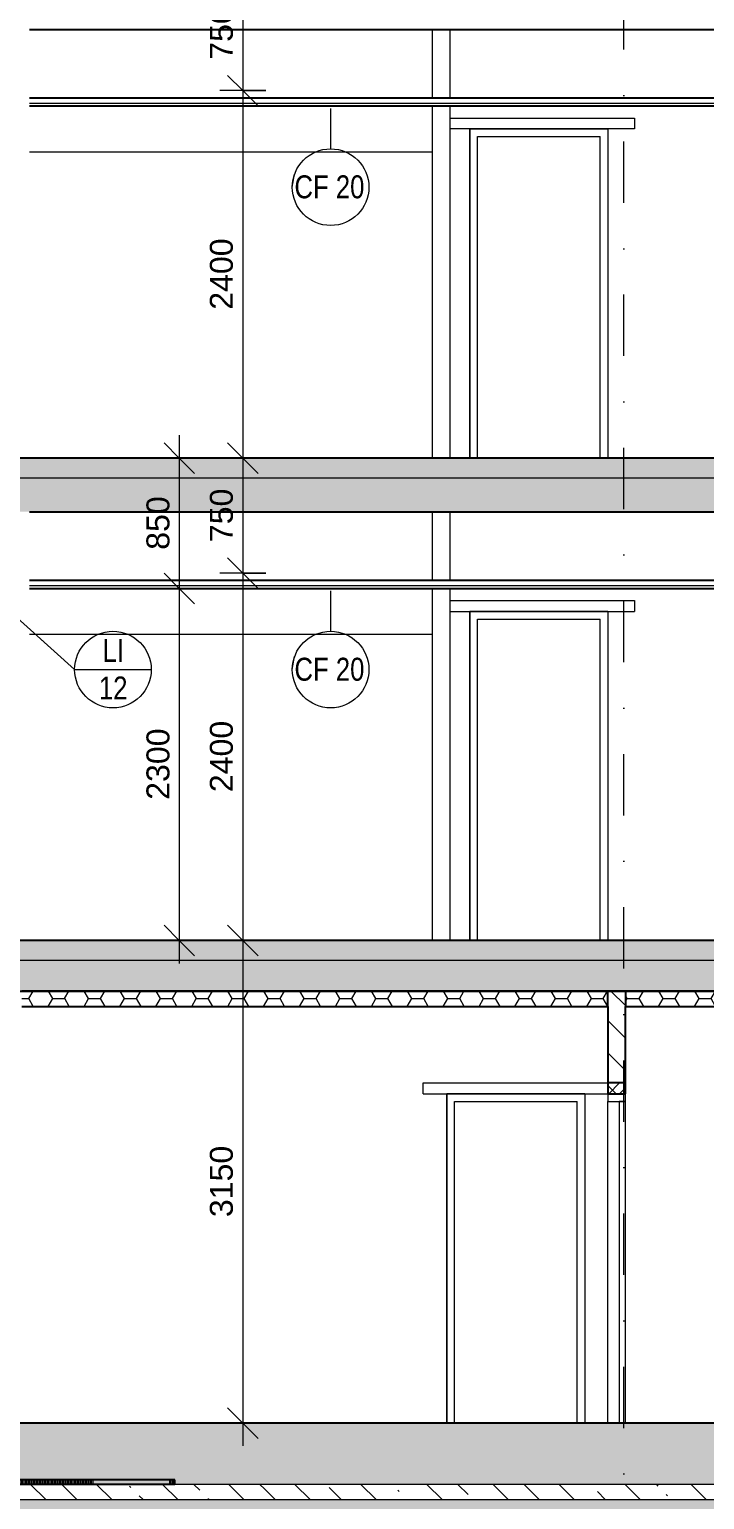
# Model space of a CAD drawing. Header units: millimetres. Extents: x 51291 to 245431, y -8645 to 72638.
# Drawn here: x 103619 to 108025, y -2150 to 7450 of the extents above; entities that cross this region are included whole.
import ezdxf

# ---------------------------------------------------------------- set-up
doc = ezdxf.new("R2010")
doc.units = ezdxf.units.MM
for name, pattern in [('HA_Dash_3mm-S1mm', [300, 200, -100]), ('HA_DashDot_10mm-S3mm', [1000, 400, -300, 0, -300]), ('HA_Dot-S4mm', [400, 0, -400])]:
    doc.linetypes.add(name, pattern=pattern)
for name, color, linetype, lineweight in [('A-____-____-DIMS', 9, 'Continuous', 5), ('A-____-____-DIMS-100', 9, 'Continuous', 5), ('A-CLNG-____-IDEN', 9, 'Continuous', 9), ('A-CLNG-____-MCUT', 9, 'Continuous', 25), ('A-CLNG-____-PATT', 9, 'Continuous', 25), ('A-DETL-____-THIN', 9, 'Continuous', 9), ('A-DETL-GENF-OTLN', 9, 'Continuous', 9), ('A-DOOR-____-MCUT', 9, 'Continuous', 9), ('A-DOOR-____-OTLN', 9, 'Continuous', 9), ('A-DOOR-FRAM-MCUT', 9, 'Continuous', 9), ('A-DOOR-FRAM-OTLN', 9, 'Continuous', 9), ('A-FLOR-____-MCUT', 9, 'Continuous', 25), ('A-FLOR-____-PATT', 9, 'Continuous', 25), ('A-FLOR-LEVL-OTLN', 9, 'Continuous', 9), ('A-GENM-____-IDEN', 9, 'Continuous', 9), ('A-GENM-____-MCUT', 9, 'Continuous', 25), ('A-GENM-____-OTLN', 9, 'Continuous', 9), ('A-WALL-____-PATT', 9, 'Continuous', 25), ('I-FURN-____-OTLN', 9, 'Continuous', 9), ('I-WALL-____-MCUT', 9, 'Continuous', 25), ('I-WALL-____-OTLN', 9, 'Continuous', 9), ('S-GRID-____-OTLN', 9, 'Continuous', 5)]:
    doc.layers.add(name, color=color, linetype=linetype, lineweight=lineweight)
doc.styles.add('Arial_1', font='arial.ttf', dxfattribs={"height": 150})
doc.styles.add('Arial_3', font='arial.ttf', dxfattribs={"width": 0.8, "height": 150})
doc.dimstyles.new('Inner_Dimensions', dxfattribs={"dimscale": 304.8, "dimtxt": 153.03891, "dimasz": 0.656168, "dimexe": 0.492126, "dimexo": 0.0625, "dimgap": 0.065617, "dimtad": 1, "dimdec": 0, "dimzin": 0, "dimdsep": 46, "dimtxsty": 'Arial_1', "dimblk1": 'OBLIQUE', "dimblk2": 'OBLIQUE', "dimsah": 1, "dimcen": 0.09, "dimdle": 0.492126, "dimazin": 0, "dimtfac": 1, "dimtdec": 4, "dimtix": 1, "dimtmove": 0, "dimatfit": 3, "dimfxl": 0.492126, "dimfxlon": 1, "dimtvp": 1, "dimtolj": 1, "dimtzin": 0, "dimlwd": 9, "dimlwe": 9, "dimarcsym": 2})
pattern_1 = [(0, (86778.3, 1865.4), (117.187, 67.658), [78.125, -156.25]), (120, (86778.3, 1865.4), (-117.18755, 67.65879), [78.125, -156.25]), (60, (86778.3, 1865.4), (0.00045, 135.31679), [0, -156.25, 78.125, 0])]

# ---------------------------------------------------------------- blocks, each defined once
blk = doc.blocks.new('HA_DR_Single_Swing_Solid - In_BJ_800x2100-2000414-ŘEZ D-D OBJEKT D')
at = {"layer": 'A-DOOR-FRAM-OTLN', "color": 250}
for p, q in [((15343.2, 3650), (15343.2, 1500)), ((16243.2, 3650), (15343.2, 3650)), ((16243.2, 3650), (16243.2, 1500)), ((15393.2, 1500), (15393.2, 3600)), ((15393.2, 3600), (16193.2, 3600)), ((16193.2, 1500), (16193.2, 3600))]:
    blk.add_line(p, q, dxfattribs=at)
blk = doc.blocks.new('NAB_Šatní_skříň_ADNS - 600x2000xšířka-1653389-ŘEZ D-D OBJEKT D')
at = {"layer": 'I-FURN-____-OTLN', "color": 250}
for p in [(12468.2, 3500), (15098.2, 1500)]:
    blk.add_line(p, (15098.2, 3500), dxfattribs=at)
blk = doc.blocks.new('NAB_Šatní_skříň_ADNS - 600x2000xšířka-1657078-ŘEZ D-D OBJEKT D')
at = {"layer": 'I-FURN-____-OTLN', "color": 250}
for p in [(12468.2, 6650), (15098.2, 4650)]:
    blk.add_line(p, (15098.2, 6650), dxfattribs=at)
blk = doc.blocks.new('TB_Porotherm KP11_5_1250mm - TB_Porotherm KP11_5_1250mm-V35-ŘEZ D-D OBJEKT D')
at = {"layer": 'A-GENM-____-OTLN', "color": 250}
for p, q in [((15213.2, 6871), (16418.2, 6871)), ((16418.2, 6871), (16418.2, 6800)), ((16418.2, 6800), (15213.2, 6800))]:
    blk.add_line(p, q, dxfattribs=at)
blk = doc.blocks.new('TB_Porotherm KP11_5_1250mm - TB_Porotherm KP11_5_1250mm-V44-ŘEZ D-D OBJEKT D')
at = {"layer": 'A-GENM-____-OTLN', "color": 250}
for p, q in [((15213.2, 3721), (16418.2, 3721)), ((15213.2, 3650), (16418.2, 3650)), ((16418.2, 3721), (16418.2, 3650))]:
    blk.add_line(p, q, dxfattribs=at)
blk = doc.blocks.new('185-01_OBJEKT D_Central_rvt-2-ŘEZ D-D OBJEKT D')
at = {"layer": 'A-FLOR-____-PATT', "lineweight": 5}
blk.add_hatch(color=7, dxfattribs=at).paths.add_polyline_path([(-5301.8, 4520), (21798.2, 4520), (21798.2, 4650), (-5301.8, 4650)])
at = {"layer": 'A-FLOR-____-PATT', "lineweight": 9}
for points in [[(9251.4, 4300), (22158.2, 4300), (22158.2, 4520), (-5301.8, 4520), (-5301.8, 4300), (8692, 4300)], [(22158.2, 1170), (22158.2, 1370), (-5661.8, 1370), (-5661.8, 1170), (22117.6, 1170)]]:
    blk.add_hatch(color=254, dxfattribs=at).paths.add_polyline_path(points)
at = {"layer": 'A-FLOR-____-PATT', "lineweight": 5}
h = blk.add_hatch(color=7, dxfattribs=at)
h.paths.add_polyline_path([(-5301.8, 1370), (-1316.8, 1370), (-1316.8, 1500), (-5301.8, 1500), (-5301.8, 1387.2)])
h.paths.add_polyline_path([(21558.2, 1370), (21798.2, 1370), (21798.2, 1500), (-1201.8, 1500), (-1201.8, 1370), (20998.8, 1370)])
at = {"layer": 'A-CLNG-____-MCUT', "color": 10}
for p, q in [((18298.2, 7002), (12468.2, 7002)), ((12468.2, 6950), (18298.2, 6950)), ((18298.2, 3852), (12468.2, 3852)), ((12468.2, 3800), (18298.2, 3800))]:
    blk.add_line(p, q, dxfattribs=at)
at = {"layer": 'A-CLNG-____-MCUT', "color": 250, "lineweight": 9}
for p, q in [((18298.2, 6966), (12468.2, 6966)), ((18298.2, 3816), (12468.2, 3816))]:
    blk.add_line(p, q, dxfattribs=at)
at = {"layer": 'A-FLOR-____-MCUT', "color": 10}
for p, q in [((12468.2, 7450), (21798.2, 7450)), ((20998.2, 4650), (-4501.8, 4650)), ((12468.2, 4300), (18298.2, 4300)), ((20998.2, 1500), (-1201.8, 1500)), ((-5661.8, 1170), (22158.2, 1170))]:
    blk.add_line(p, q, dxfattribs=at)
at = {"layer": 'A-FLOR-____-MCUT', "color": 250, "lineweight": 9}
for p, q in [((21798.2, 4520), (-5301.8, 4520)), ((21798.2, 1370), (-1201.8, 1370))]:
    blk.add_line(p, q, dxfattribs=at)
at = {"layer": 'I-WALL-____-OTLN', "color": 250}
for p, q in [((15098.2, 7002), (15098.2, 7450)), ((15213.2, 7450), (15213.2, 7002)), ((15098.2, 4650), (15098.2, 6950)), ((15213.2, 6950), (15213.2, 4650)), ((15343.2, 4650), (15343.2, 6800)), ((15343.2, 6800), (16243.2, 6800)), ((16243.2, 6800), (16243.2, 4650)), ((15098.2, 3852), (15098.2, 4300)), ((15213.2, 4300), (15213.2, 3852)), ((15098.2, 1500), (15098.2, 3800)), ((15213.2, 3800), (15213.2, 1500)), ((15343.2, 1500), (15343.2, 3650)), ((15343.2, 3650), (16243.2, 3650)), ((16243.2, 3650), (16243.2, 1500))]:
    blk.add_line(p, q, dxfattribs=at)
at = {"layer": 'A-DOOR-____-OTLN', "color": 250, "lineweight": 9}
for p in [(0, 3150), (0, 0)]:
    blk.add_blockref('HA_DR_Single_Swing_Solid - In_BJ_800x2100-2000414-ŘEZ D-D OBJEKT D', p, dxfattribs=at)
at = {"layer": 'A-GENM-____-OTLN', "color": 250, "lineweight": 9}
for name in ['TB_Porotherm KP11_5_1250mm - TB_Porotherm KP11_5_1250mm-V35-ŘEZ D-D OBJEKT D', 'TB_Porotherm KP11_5_1250mm - TB_Porotherm KP11_5_1250mm-V44-ŘEZ D-D OBJEKT D']:
    blk.add_blockref(name, (0, 0), dxfattribs=at)
at = {"layer": 'I-FURN-____-OTLN', "color": 250, "lineweight": 9}
for name in ['NAB_Šatní_skříň_ADNS - 600x2000xšířka-1657078-ŘEZ D-D OBJEKT D', 'NAB_Šatní_skříň_ADNS - 600x2000xšířka-1653389-ŘEZ D-D OBJEKT D']:
    blk.add_blockref(name, (0, 0), dxfattribs=at)
blk = doc.blocks.new('HA_DR_Single_Swing_Solid - In_800x2100_SKLEP-V22-ŘEZ D-D OBJEKT D')
at = {"layer": 'A-DOOR-FRAM-OTLN'}
for p, q in [((-3117, -100), (-3117, -2250)), ((-2217, -100), (-3117, -100)), ((-3067, -2250), (-3067, -150)), ((-3067, -150), (-2267, -150)), ((-2267, -2250), (-2267, -150)), ((-2217, -100), (-2217, -2250))]:
    blk.add_line(p, q, dxfattribs=at)
blk = doc.blocks.new('HA_DR_Single_Swing_Solid - In_800x2100_SKLEP-V23-ŘEZ D-D OBJEKT D')
at = {"layer": 'A-DOOR-____-MCUT'}
for p, q in [((16358, 450), (16318, 450)), ((16318, 450), (16318, -1650)), ((16358, -1650), (16358, 450)), ((16318, -1650), (16358, -1650))]:
    blk.add_line(p, q, dxfattribs=at)
at = {"layer": 'A-DOOR-FRAM-MCUT'}
for p, q in [((16358, 500), (16243, 500)), ((16243, 500), (16243, 450)), ((16358, 450), (16358, 500)), ((16243, 450), (16358, 450))]:
    blk.add_line(p, q, dxfattribs=at)
at = {"layer": 'A-DOOR-FRAM-OTLN'}
blk.add_line((16243, -1650), (16243, 450), dxfattribs=at)
blk = doc.blocks.new('TB_Porotherm KP11_5_1250mm - TB_Porotherm KP11_5_1250mm-V66-ŘEZ D-D OBJEKT D')
at = {"layer": 'A-GENM-____-OTLN'}
for p, q in [((15038, 500), (15038, 571)), ((15038, 571), (16243, 571)), ((15038, 500), (16243, 500))]:
    blk.add_line(p, q, dxfattribs=at)
blk = doc.blocks.new('TB_Porotherm KP11_5_1250mm - TB_Porotherm KP11_5_1250mm-V67-ŘEZ D-D OBJEKT D')
at = {"layer": 'A-GENM-____-OTLN', "lineweight": 5}
h = blk.add_hatch(dxfattribs=at)
h.set_pattern_fill('FP_27', color=256, style=0, pattern_type=2)
h.set_pattern_definition([(45, (-4372.11, 1865.4), (-176.7767, 176.7767), []), (45, (-4301.4, 1865.4), (-176.7767, 176.7767), []), (45, (-4159.98, 1865.4), (-106.066, 247.4874), [100, -50, 3.353, -46.647])])
h.paths.add_polyline_path([(16358, 500), (16358, 571), (16243, 571), (16243, 500)])
at = {"layer": 'A-GENM-____-MCUT'}
for p, q in [((16358, 571), (16243, 571)), ((16243, 571), (16243, 500)), ((16243, 500), (16358, 500)), ((16358, 500), (16358, 571))]:
    blk.add_line(p, q, dxfattribs=at)
blk = doc.blocks.new('HA_Tag_Ceiling - Group _ Type Mark-1822524-ŘEZ D-D OBJEKT D')
at = {"layer": 'A-CLNG-____-IDEN'}
blk.add_line((-789.3, 9585.8), (-774.3, 9671.3), dxfattribs=at)
blk.add_circle((-539.3, 9585.8), 250, dxfattribs=at)
blk = doc.blocks.new('DIMBLOCK102-ŘEZ D-D OBJEKT D')
at = {"layer": 'A-____-____-DIMS-100', "lineweight": 9}
for p, q in [((105010.9, 7800), (104910.9, 7900)), ((105160.9, 7800), (104860.9, 7800)), ((105010.9, 7800), (105010.9, 7050)), ((105010.9, 7800), (105110.9, 7700)), ((105010.9, 7800), (105160.9, 7800)), ((105010.9, 7050), (104910.9, 7150)), ((105160.9, 7050), (104860.9, 7050)), ((105010.9, 7050), (105110.9, 6950)), ((105010.9, 7050), (105160.9, 7050))]:
    blk.add_line(p, q, dxfattribs=at)
at = {"layer": 'A-____-____-DIMS-100', "color": 0, "lineweight": 9, "insert": (104796.2, 7251.9), "char_height": 150, "width": 415.324, "attachment_point": 1, "rotation": 90, "line_spacing_factor": 0.941778, "style": 'Arial_1'}
blk.add_mtext('750', dxfattribs=at)
blk = doc.blocks.new('_Oblique')
at = {"color": 0, "linetype": 'ByBlock', "lineweight": -2}
blk.add_line((-0.5, -0.5), (0.5, 0.5), dxfattribs=at)
blk = doc.blocks.new('DIMBLOCK103-ŘEZ D-D OBJEKT D')
at = {"layer": 'A-____-____-DIMS-100', "lineweight": 9}
for p, q in [((105010.9, 7050), (104910.9, 7150)), ((105160.9, 7050), (104860.9, 7050)), ((105010.9, 7050), (105010.9, 4650)), ((105010.9, 7050), (105110.9, 6950)), ((105010.9, 7050), (105160.9, 7050)), ((105010.9, 4650), (104910.9, 4750)), ((105160.9, 4650), (104860.9, 4650)), ((105010.9, 4650), (105110.9, 4550)), ((105010.9, 4650), (105160.9, 4650))]:
    blk.add_line(p, q, dxfattribs=at)
at = {"layer": 'A-____-____-DIMS-100', "color": 0, "lineweight": 9, "insert": (104796.2, 5619.3), "char_height": 150, "width": 553.765, "attachment_point": 1, "rotation": 90, "line_spacing_factor": 0.941778, "style": 'Arial_1'}
blk.add_mtext('2400', dxfattribs=at)
blk = doc.blocks.new('DIMBLOCK104-ŘEZ D-D OBJEKT D')
at = {"layer": 'A-____-____-DIMS-100', "lineweight": 9}
for p, q in [((105010.9, 4650), (104910.9, 4750)), ((105160.9, 4650), (104860.9, 4650)), ((105010.9, 4650), (105010.9, 3900)), ((105010.9, 4650), (105110.9, 4550)), ((105010.9, 4650), (105160.9, 4650)), ((105010.9, 3900), (104910.9, 4000)), ((105160.9, 3900), (104860.9, 3900)), ((105010.9, 3900), (105110.9, 3800)), ((105010.9, 3900), (105160.9, 3900))]:
    blk.add_line(p, q, dxfattribs=at)
at = {"layer": 'A-____-____-DIMS-100', "color": 0, "lineweight": 9, "insert": (104796.2, 4101.9), "char_height": 150, "width": 415.324, "attachment_point": 1, "rotation": 90, "line_spacing_factor": 0.941778, "style": 'Arial_1'}
blk.add_mtext('750', dxfattribs=at)
blk = doc.blocks.new('DIMBLOCK105-ŘEZ D-D OBJEKT D')
at = {"layer": 'A-____-____-DIMS-100', "lineweight": 9}
for p, q in [((105010.9, 3900), (104910.9, 4000)), ((105160.9, 3900), (104860.9, 3900)), ((105010.9, 3900), (105010.9, 1500)), ((105010.9, 3900), (105110.9, 3800)), ((105010.9, 3900), (105160.9, 3900)), ((105010.9, 1500), (104910.9, 1600)), ((105160.9, 1500), (104860.9, 1500)), ((105010.9, 1500), (105110.9, 1400)), ((105010.9, 1500), (105160.9, 1500))]:
    blk.add_line(p, q, dxfattribs=at)
at = {"layer": 'A-____-____-DIMS-100', "color": 0, "lineweight": 9, "insert": (104796.2, 2469.3), "char_height": 150, "width": 553.765, "attachment_point": 1, "rotation": 90, "line_spacing_factor": 0.941778, "style": 'Arial_1'}
blk.add_mtext('2400', dxfattribs=at)
blk = doc.blocks.new('DIMBLOCK106-ŘEZ D-D OBJEKT D')
at = {"layer": 'A-____-____-DIMS-100', "lineweight": 9}
for p, q in [((105010.9, 1500), (104910.9, 1600)), ((105160.9, 1500), (104860.9, 1500)), ((105010.9, 1500), (105010.9, -1800)), ((105010.9, 1500), (105110.9, 1400)), ((105010.9, 1500), (105160.9, 1500)), ((105010.9, -1650), (104910.9, -1550)), ((105160.9, -1650), (104860.9, -1650)), ((105010.9, -1650), (105110.9, -1750)), ((105010.9, -1650), (105160.9, -1650))]:
    blk.add_line(p, q, dxfattribs=at)
at = {"layer": 'A-____-____-DIMS-100', "color": 0, "lineweight": 9, "insert": (104796.2, -305.7), "char_height": 150, "width": 553.765, "attachment_point": 1, "rotation": 90, "line_spacing_factor": 0.941778, "style": 'Arial_1'}
blk.add_mtext('3150', dxfattribs=at)
blk = doc.blocks.new('DIMBLOCK113-ŘEZ D-D OBJEKT D')
at = {"layer": 'A-____-____-DIMS-100', "lineweight": 9}
for p, q in [((104597, 4650), (104497, 4750)), ((104597, 4800), (104597, 3800)), ((104747, 4650), (104447, 4650)), ((104597, 4650), (104697, 4550)), ((104597, 4650), (104747, 4650)), ((104597, 3800), (104497, 3900)), ((104747, 3800), (104447, 3800)), ((104597, 3800), (104697, 3700)), ((104597, 3800), (104747, 3800))]:
    blk.add_line(p, q, dxfattribs=at)
at = {"layer": 'A-____-____-DIMS-100', "color": 0, "lineweight": 9, "insert": (104382.3, 4051.9), "char_height": 150, "width": 415.324, "attachment_point": 1, "rotation": 90, "line_spacing_factor": 0.941778, "style": 'Arial_1'}
blk.add_mtext('850', dxfattribs=at)
blk = doc.blocks.new('DIMBLOCK114-ŘEZ D-D OBJEKT D')
at = {"layer": 'A-____-____-DIMS-100', "lineweight": 9}
for p, q in [((104597, 3800), (104497, 3900)), ((104747, 3800), (104447, 3800)), ((104597, 3800), (104597, 1350)), ((104597, 3800), (104697, 3700)), ((104597, 3800), (104747, 3800)), ((104597, 1500), (104497, 1600)), ((104747, 1500), (104447, 1500)), ((104597, 1500), (104697, 1400)), ((104597, 1500), (104747, 1500))]:
    blk.add_line(p, q, dxfattribs=at)
at = {"layer": 'A-____-____-DIMS-100', "color": 0, "lineweight": 9, "insert": (104382.3, 2419.3), "char_height": 150, "width": 553.765, "attachment_point": 1, "rotation": 90, "line_spacing_factor": 0.941778, "style": 'Arial_1'}
blk.add_mtext('2300', dxfattribs=at)
blk = doc.blocks.new('HA_TAG_GM_Products - Generic-588599-ŘEZ D-D OBJEKT D')
at = {"layer": 'A-GENM-____-IDEN'}
blk.add_line((-6294, 2137.4), (-5794, 2137.4), dxfattribs=at)
blk.add_circle((-6044, 2137.4), 250, dxfattribs=at)

msp = doc.modelspace()

# ---------------------------------------------------------------- hatches: boundary and pattern name
at = {"layer": 'A-CLNG-____-PATT', "lineweight": 5}
h = msp.add_hatch(dxfattribs=at)
h.set_pattern_fill('FP_29', color=256, style=0, pattern_type=2)
h.set_pattern_definition(pattern_1)
h.paths.add_polyline_path([(105436.4, 1070), (107393.4, 1070), (107393.4, 1170), (103568.4, 1170), (103568.4, 1070), (104877, 1070)])
h = msp.add_hatch(dxfattribs=at)
h.set_pattern_fill('FP_29', color=256, style=0, pattern_type=2)
h.set_pattern_definition(pattern_1)
h.paths.add_polyline_path([(108792.8, 1070), (110773.4, 1070), (110773.4, 1170), (107508.4, 1170), (107508.4, 1070), (107674, 1070)])
h = msp.add_hatch(dxfattribs=at)
h.set_pattern_fill('FP_30', color=256, angle=-270, style=0, pattern_type=2)
h.set_pattern_definition([(270, (100033.5, -2020), (1000, 6e-14), []), (270, (100023.5, -2020), (1000, 6e-14), []), (270, (100013.5, -2020), (1000, 6e-14), []), (270, (100003.5, -2020), (1000, 6e-14), []), (270, (99993.5, -2020), (1000, 6e-14), []), (270, (99983.5, -2020), (1000, 6e-14), []), (270, (99973.5, -2020), (1000, 6e-14), []), (270, (99963.5, -2020), (1000, 6e-14), []), (270, (99953.5, -2020), (1000, 6e-14), []), (270, (99943.5, -2020), (1000, 6e-14), []), (270, (99933.5, -2020), (1000, 6e-14), []), (270, (99923.5, -2020), (1000, 6e-14), []), (270, (99913.5, -2020), (1000, 6e-14), []), (270, (99903.5, -2020), (1000, 6e-14), []), (270, (99893.5, -2020), (1000, 6e-14), []), (270, (99883.5, -2020), (1000, 6e-14), []), (270, (99873.5, -2020), (1000, 6e-14), []), (270, (99863.5, -2020), (1000, 6e-14), []), (270, (99853.5, -2020), (1000, 6e-14), []), (270, (99843.5, -2020), (1000, 6e-14), []), (270, (99833.5, -2020), (1000, 6e-14), []), (270, (99823.5, -2020), (1000, 6e-14), []), (270, (99813.5, -2020), (1000, 6e-14), []), (270, (99803.5, -2020), (1000, 6e-14), []), (270, (99793.5, -2020), (1000, 6e-14), []), (270, (99783.5, -2020), (1000, 6e-14), []), (270, (99773.5, -2020), (1000, 6e-14), []), (270, (99763.5, -2020), (1000, 6e-14), []), (270, (99753.5, -2020), (1000, 6e-14), []), (270, (99743.5, -2020), (1000, 6e-14), []), (270, (99733.5, -2020), (1000, 6e-14), []), (270, (99723.5, -2020), (1000, 6e-14), []), (270, (99713.5, -2020), (1000, 6e-14), []), (270, (99703.5, -2020), (1000, 6e-14), []), (270, (99693.5, -2020), (1000, 6e-14), []), (270, (99683.5, -2020), (1000, 6e-14), []), (270, (99673.5, -2020), (1000, 6e-14), []), (270, (99663.5, -2020), (1000, 6e-14), []), (270, (99653.5, -2020), (1000, 6e-14), []), (270, (99643.5, -2020), (1000, 6e-14), []), (270, (99633.5, -2020), (1000, 6e-14), []), (270, (99623.5, -2020), (1000, 6e-14), []), (270, (99613.5, -2020), (1000, 6e-14), []), (270, (99603.5, -2020), (1000, 6e-14), []), (270, (99593.5, -2020), (1000, 6e-14), []), (270, (99583.5, -2020), (1000, 6e-14), []), (270, (99573.5, -2020), (1000, 6e-14), []), (270, (99563.5, -2020), (1000, 6e-14), []), (270, (99553.5, -2020), (1000, 6e-14), []), (270, (99543.5, -2020), (1000, 6e-14), []), (270, (99533.5, -2020), (1000, 6e-14), [])])
h.paths.add_polyline_path([(104317.6, -2050), (104568.5, -2050), (104568.5, -2020), (95498.4, -2020), (95498.4, -2050), (102080, -2050)])
at = {"layer": 'A-DETL-GENF-OTLN', "lineweight": 5}
h = msp.add_hatch(dxfattribs=at)
h.set_pattern_fill('FP_36', color=50, style=0, pattern_type=2)
h.set_pattern_definition([(45, (86778.3, 1865.4), (41.43221, 151.91765), [195.313, -39.063, 3.353, -35.71])])
h.paths.add_polyline_path([(95948.4, -2750), (96098.4, -2600), (99230.9, -2600), (99748.2, -2598.8), (100333.2, -2536.5), (100633.9, -2645.9), (101253.9, -2600), (101755, -2537.7), (101870.7, -2675.6), (105369.6, -2590.9), (105628.2, -2618.1), (105778.7, -2600), (106048.4, -2600), (106286.6, -2571.4), (108405.3, -2645.4), (109263.1, -2584.6), (109760.4, -2636.9), (110233.1, -2553.5), (111170.8, -2619.1), (111558.9, -2522.3), (111844.2, -2615), (112003.4, -2631.7), (112451.2, -2600), (112607.9, -2560.9), (112957.2, -2648), (113325.9, -2556.1), (113653.1, -2590.5), (114093.6, -2600), (114228.6, -2600), (114228.6, -2150), (95528.4, -2150), (95528.4, -2650), (95498.4, -2650), (95498.4, -2750)])
at = {"layer": 'A-FLOR-____-PATT', "lineweight": 9}
msp.add_hatch(color=256, dxfattribs=at).paths.add_polyline_path([(113308.6, -2050), (113308.6, -1650), (95098.4, -1650), (95098.4, -2050), (113268, -2050)])
at = {"layer": 'A-FLOR-____-PATT', "lineweight": 5}
h = msp.add_hatch(dxfattribs=at)
h.set_pattern_fill('FP_28', color=256, style=0, pattern_type=2)
h.set_pattern_definition([(315, (86778.3, 1865.4), (215.526, 215.526), []), (315, (86778.3, 2068.6), (215.526, 215.526), [127, -76.2, 12.7, -76.2, -127]), (315, (86778.3, 2068.6), (215.526, 215.526), [-292.1, 127, 0])])
h.paths.add_polyline_path([(113268, -2150), (113308.6, -2150), (113308.6, -2050), (95498.4, -2050.9), (95498.4, -2150), (112607.9, -2150)])
at = {"layer": 'A-WALL-____-PATT', "lineweight": 5}
h = msp.add_hatch(dxfattribs=at)
h.set_pattern_fill('FP_21', color=256, style=0, pattern_type=2)
h.set_pattern_definition([(135, (86778.3, 1865.4), (-106.066, -106.066), [])])
h.paths.add_polyline_path([(107508.4, 500), (107508.4, 1170), (107393.4, 1170), (107393.4, 500)])

# ---------------------------------------------------------------- linework, layer by layer
at = {"layer": 'A-CLNG-____-IDEN'}
for p, q in [((105584.4, 6934), (105584.4, 6669.8)), ((105584.4, 3784), (105584.4, 3519.8))]:
    msp.add_line(p, q, dxfattribs=at)
at = {"layer": 'A-CLNG-____-MCUT'}
for p, q in [((107393.4, 1170), (103568.4, 1170)), ((107393.4, 1070), (107393.4, 1170)), ((110773.4, 1170), (107508.4, 1170)), ((107508.4, 1170), (107508.4, 1070)), ((103568.4, 1070), (107393.4, 1070)), ((107508.4, 1070), (110773.4, 1070)), ((104568.5, -2020), (95498.4, -2020)), ((95528.4, -2050), (104568.5, -2050)), ((104568.5, -2050), (104568.5, -2020))]:
    msp.add_line(p, q, dxfattribs=at)
at = {"layer": 'A-DETL-____-THIN'}
msp.add_line((95528.4, -2150), (114093.6, -2150), dxfattribs=at)
at = {"layer": 'A-FLOR-____-MCUT'}
msp.add_line((110773.4, -1650), (95298.4, -1650), dxfattribs=at)
at = {"layer": 'A-FLOR-____-MCUT', "lineweight": 9}
msp.add_line((104568.5, -2050), (113308.6, -2050), dxfattribs=at)
at = {"layer": 'A-FLOR-LEVL-OTLN', "linetype": 'HA_Dot-S4mm', "lineweight": 5}
for p, q in [((80522, 4650), (117427.4, 4650)), ((80522, 1500), (117427.4, 1500)), ((106739.7, -1650), (114685.6, -1650))]:
    msp.add_line(p, q, dxfattribs=at)
at = {"layer": 'A-GENM-____-IDEN'}
msp.add_line((103493.6, 3650), (103913.8, 3269.8), dxfattribs=at)
at = {"layer": 'I-WALL-____-MCUT'}
for p, q in [((107508.4, 1170), (107393.4, 1170)), ((107393.4, 1070), (107393.4, 500)), ((107508.4, 500), (107508.4, 1070)), ((107393.4, 500), (107508.4, 500))]:
    msp.add_line(p, q, dxfattribs=at)
at = {"layer": 'I-WALL-____-OTLN'}
for p, q in [((106343.4, -1650), (106343.4, 500)), ((106343.4, 500), (107243.4, 500)), ((107243.4, 500), (107243.4, -1650))]:
    msp.add_line(p, q, dxfattribs=at)
at = {"layer": 'S-GRID-____-OTLN', "linetype": 'HA_DashDot_10mm-S3mm', "lineweight": 9}
msp.add_line((107498.6, -4682.8), (107498.6, 12950.5), dxfattribs=at)

# ---------------------------------------------------------------- block references
at = {"lineweight": 5}
msp.add_blockref('185-01_OBJEKT D_Central_rvt-2-ŘEZ D-D OBJEKT D', (91150.4, 0), dxfattribs=at)
at = {"layer": 'A-CLNG-____-IDEN'}
for p in [(106123.8, -3166), (106123.8, -6316)]:
    msp.add_blockref('HA_Tag_Ceiling - Group _ Type Mark-1822524-ŘEZ D-D OBJEKT D', p, dxfattribs=at)
at = {"layer": 'A-DOOR-____-OTLN'}
for name, p in [('HA_DR_Single_Swing_Solid - In_800x2100_SKLEP-V22-ŘEZ D-D OBJEKT D', (109460.4, 600)), ('HA_DR_Single_Swing_Solid - In_800x2100_SKLEP-V23-ŘEZ D-D OBJEKT D', (91150.4, 0))]:
    msp.add_blockref(name, p, dxfattribs=at)
at = {"layer": 'A-GENM-____-IDEN'}
msp.add_blockref('HA_TAG_GM_Products - Generic-588599-ŘEZ D-D OBJEKT D', (110207.8, 1132.4), dxfattribs=at)
at = {"layer": 'A-GENM-____-OTLN'}
msp.add_blockref('TB_Porotherm KP11_5_1250mm - TB_Porotherm KP11_5_1250mm-V66-ŘEZ D-D OBJEKT D', (91150.4, 0), dxfattribs=at)
at = {"layer": 'A-GENM-____-OTLN', "linetype": 'HA_Dash_3mm-S1mm'}
msp.add_blockref('TB_Porotherm KP11_5_1250mm - TB_Porotherm KP11_5_1250mm-V67-ŘEZ D-D OBJEKT D', (91150.4, 0), dxfattribs=at)

# ---------------------------------------------------------------- texts
at = {"layer": 'A-CLNG-____-IDEN', "lineweight": 5, "char_height": 150, "width": 564.388, "attachment_point": 1, "style": 'Arial_3'}
for insert in [(105348.4, 6497.1), (105348.4, 3347.1)]:
    msp.add_mtext('CF 20', dxfattribs=dict(at, insert=insert))
at = {"layer": 'A-GENM-____-IDEN', "lineweight": 5, "char_height": 150, "attachment_point": 1, "style": 'Arial_3'}
for s, insert, width in [('LI', (104096.2, 3470), 173.164), ('12', (104072.2, 3224.5), 230.886)]:
    msp.add_mtext(s, dxfattribs=dict(at, insert=insert, width=width))

# ---------------------------------------------------------------- dimensions: what is measured, and where the dimension line sits
at = {"layer": 'A-____-____-DIMS', "lineweight": 9}
for base, p1, p2, override, picture, middle in [((105010.9, 7050), (105160.9, 7800), (105160.9, 7050), {"dimpost": '<>', "dimfxl": 750}, 'DIMBLOCK102-ŘEZ D-D OBJEKT D', (104914.3, 7425)), ((105010.9, 4650), (105160.9, 7050), (105160.9, 4650), {"dimpost": '<>', "dimfxl": 2400}, 'DIMBLOCK103-ŘEZ D-D OBJEKT D', (104914.3, 5850)), ((104597, 3800), (104747, 4650), (104747, 3800), {"dimpost": '<>', "dimfxl": 850}, 'DIMBLOCK113-ŘEZ D-D OBJEKT D', (104500.5, 4225)), ((105010.9, 3900), (105160.9, 4650), (105160.9, 3900), {"dimpost": '<>', "dimfxl": 750}, 'DIMBLOCK104-ŘEZ D-D OBJEKT D', (104914.3, 4275)), ((105010.9, 1500), (105160.9, 3900), (105160.9, 1500), {"dimpost": '<>', "dimfxl": 2400}, 'DIMBLOCK105-ŘEZ D-D OBJEKT D', (104914.3, 2700)), ((104597, 1500), (104747, 3800), (104747, 1500), {"dimpost": '<>', "dimfxl": 2300}, 'DIMBLOCK114-ŘEZ D-D OBJEKT D', (104500.4, 2650)), ((105010.9, -1650), (105160.9, 1500), (105160.9, -1650), {"dimpost": '<>', "dimfxl": 3150}, 'DIMBLOCK106-ŘEZ D-D OBJEKT D', (104914.3, -75))]:
    dim = msp.add_linear_dim(base=base, p1=p1, p2=p2, angle=90, dimstyle='Inner_Dimensions', override=override, dxfattribs=at)
    dim.commit()
    dim.dimension.update_dxf_attribs({"geometry": picture, "text_midpoint": middle})

doc.saveas('drawing.dxf')
